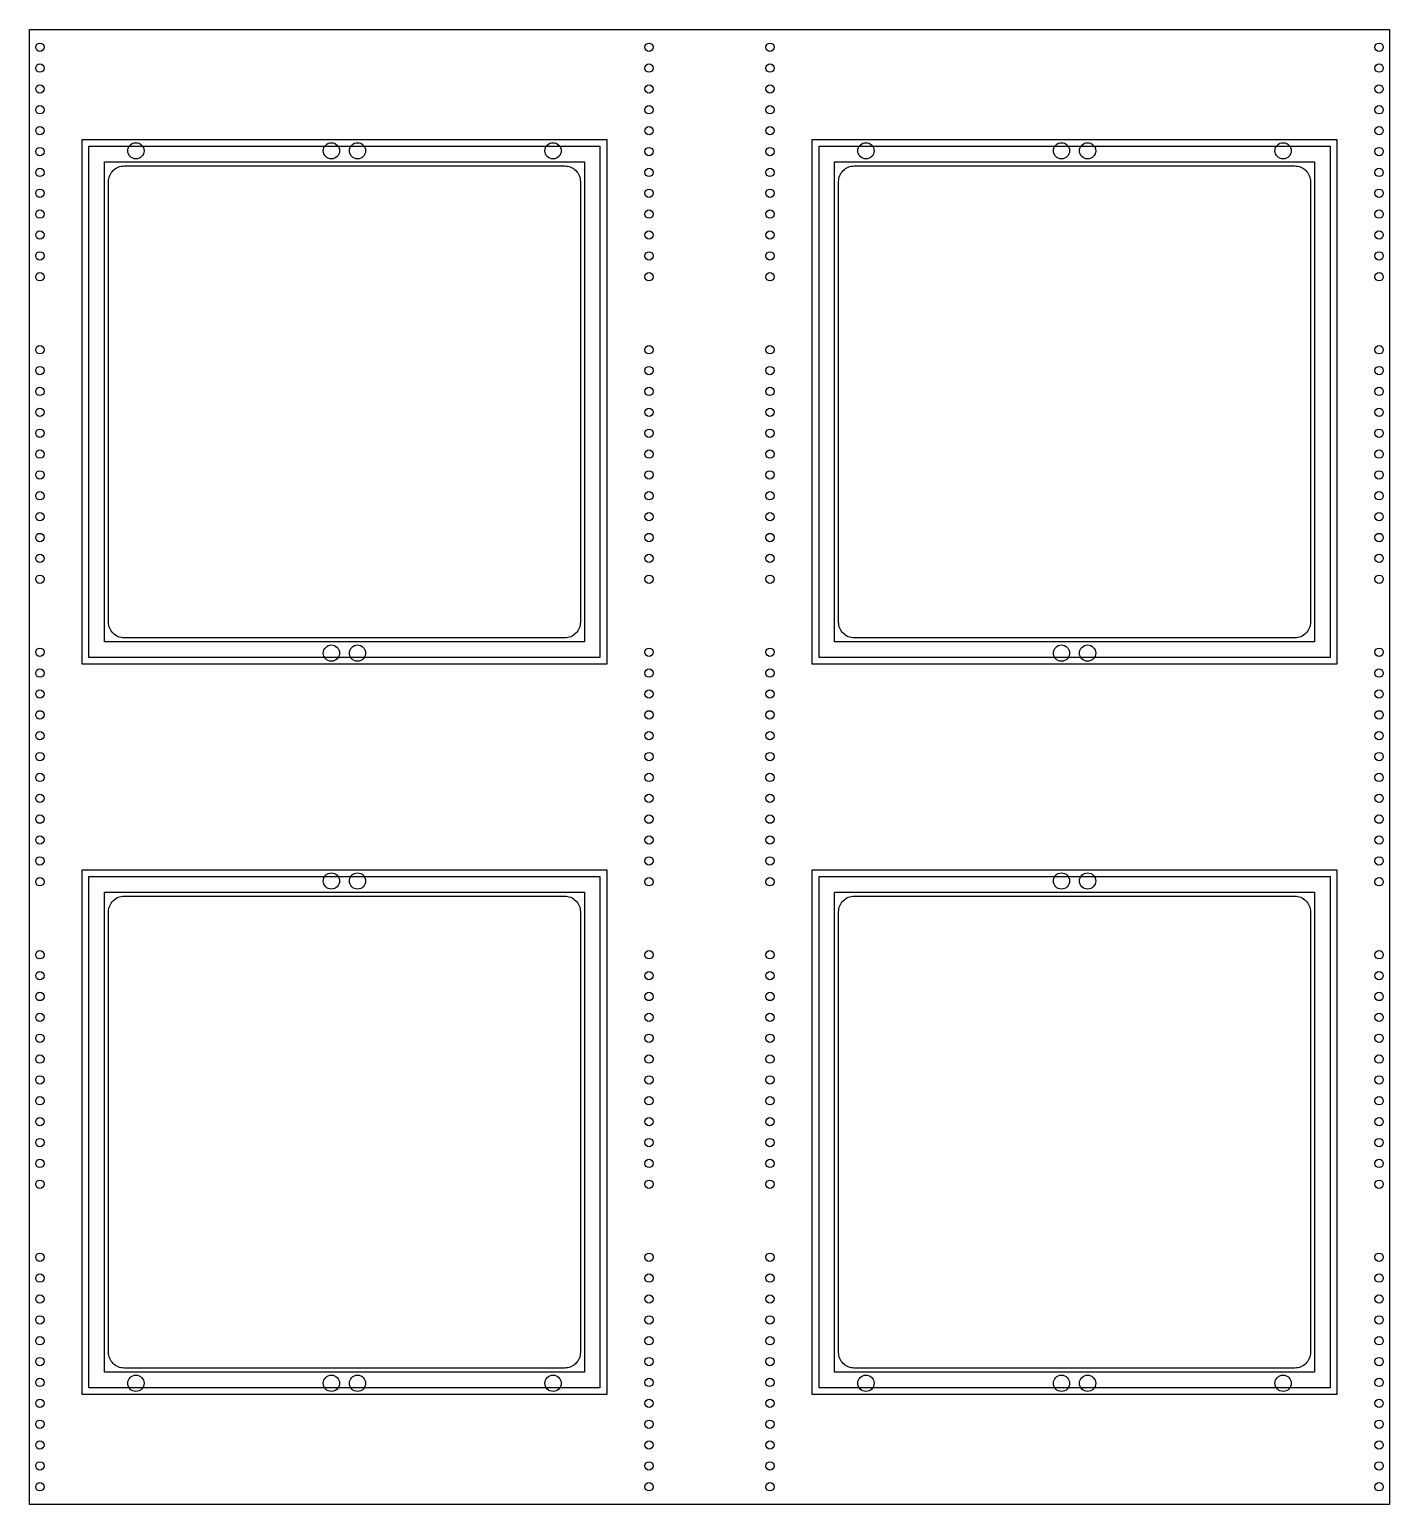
# Model space of a CAD drawing. Extents: x -65 to 1229, y -71 to 691.
# Drawn here: x -65.2 to 65.2, y -70.7 to 70.7 of the extents above.
import ezdxf

# ---------------------------------------------------------------- set-up
doc = ezdxf.new("R2010")
doc.units = 0
doc.header["$MEASUREMENT"] = 0
doc.layers.add('pcb', color=1, linetype='CONTINUOUS')
doc.layers.add('theirs', color=2, linetype='CONTINUOUS')

msp = doc.modelspace()

# ---------------------------------------------------------------- linework, layer by layer
at = {"layer": 'pcb', "linetype": 'ByBlock'}
msp.add_lwpolyline([(-65.2, -70.7), (-65.2, 70.7), (65.2, 70.7), (65.2, -70.7)], close=True, dxfattribs=at)
for points in [[(-57.62, 13.88), (-57.62, 56.12, -0.414214), (-56.12, 57.62), (-13.88, 57.62, -0.414214), (-12.38, 56.12), (-12.38, 13.88, -0.414214), (-13.88, 12.38), (-56.12, 12.38, -0.414214)], [(12.38, 13.88), (12.38, 56.12, -0.414214), (13.88, 57.62), (56.12, 57.62, -0.414214), (57.62, 56.12), (57.62, 13.88, -0.414214), (56.12, 12.38), (13.88, 12.38, -0.414214)], [(-57.62, -56.12), (-57.62, -13.88, -0.414214), (-56.12, -12.38), (-13.88, -12.38, -0.414214), (-12.38, -13.88), (-12.38, -56.12, -0.414214), (-13.88, -57.62), (-56.12, -57.62, -0.414214)], [(12.38, -56.12), (12.38, -13.88, -0.414214), (13.88, -12.38), (56.12, -12.38, -0.414214), (57.62, -13.88), (57.62, -56.12, -0.414214), (56.12, -57.62), (13.88, -57.62, -0.414214)]]:
    msp.add_lwpolyline(points, format="xyb", close=True, dxfattribs=at)
at = {"layer": 'pcb'}
for centre, radius in [((-64.2, 69), 0.4), ((-5.8, 69), 0.4), ((5.8, 69), 0.4), ((64.2, 69), 0.4), ((-64.2, 67), 0.4), ((-5.8, 67), 0.4), ((5.8, 67), 0.4), ((64.2, 67), 0.4), ((-64.2, 65), 0.4), ((-5.8, 65), 0.4), ((5.8, 65), 0.4), ((64.2, 65), 0.4), ((-64.2, 63), 0.4), ((-5.8, 63), 0.4), ((5.8, 63), 0.4), ((64.2, 63), 0.4), ((-64.2, 61), 0.4), ((-5.8, 61), 0.4), ((5.8, 61), 0.4), ((64.2, 61), 0.4), ((-64.2, 59), 0.4), ((-55, 59.07), 0.78), ((-36.25, 59.07), 0.78), ((-33.75, 59.07), 0.78), ((-15, 59.07), 0.78), ((-5.8, 59), 0.4), ((5.8, 59), 0.4), ((15, 59.07), 0.78), ((33.75, 59.07), 0.78), ((36.25, 59.07), 0.78), ((55, 59.07), 0.78), ((64.2, 59), 0.4), ((-64.2, 57), 0.4), ((-5.8, 57), 0.4), ((5.8, 57), 0.4), ((64.2, 57), 0.4), ((-64.2, 55), 0.4), ((-5.8, 55), 0.4), ((5.8, 55), 0.4), ((64.2, 55), 0.4), ((-64.2, 53), 0.4), ((-5.8, 53), 0.4), ((5.8, 53), 0.4), ((64.2, 53), 0.4), ((-64.2, 51), 0.4), ((-5.8, 51), 0.4), ((5.8, 51), 0.4), ((64.2, 51), 0.4), ((-64.2, 49), 0.4), ((-5.8, 49), 0.4), ((5.8, 49), 0.4), ((64.2, 49), 0.4), ((-64.2, 47), 0.4), ((-5.8, 47), 0.4), ((5.8, 47), 0.4), ((64.2, 47), 0.4), ((-64.2, 40), 0.4), ((-5.8, 40), 0.4), ((5.8, 40), 0.4), ((64.2, 40), 0.4), ((-64.2, 38), 0.4), ((-5.8, 38), 0.4), ((5.8, 38), 0.4), ((64.2, 38), 0.4), ((-64.2, 36), 0.4), ((-5.8, 36), 0.4), ((5.8, 36), 0.4), ((64.2, 36), 0.4), ((-64.2, 34), 0.4), ((-5.8, 34), 0.4), ((5.8, 34), 0.4), ((64.2, 34), 0.4), ((-64.2, 32), 0.4), ((-5.8, 32), 0.4), ((5.8, 32), 0.4), ((64.2, 32), 0.4), ((-64.2, 30), 0.4), ((-5.8, 30), 0.4), ((5.8, 30), 0.4), ((64.2, 30), 0.4), ((-64.2, 28), 0.4), ((-5.8, 28), 0.4), ((5.8, 28), 0.4), ((64.2, 28), 0.4), ((-64.2, 26), 0.4), ((-5.8, 26), 0.4), ((5.8, 26), 0.4), ((64.2, 26), 0.4), ((-64.2, 24), 0.4), ((-5.8, 24), 0.4), ((5.8, 24), 0.4), ((64.2, 24), 0.4), ((-64.2, 22), 0.4), ((-5.8, 22), 0.4), ((5.8, 22), 0.4), ((64.2, 22), 0.4), ((-64.2, 20), 0.4), ((-5.8, 20), 0.4), ((5.8, 20), 0.4), ((64.2, 20), 0.4), ((-64.2, 18), 0.4), ((-5.8, 18), 0.4), ((5.8, 18), 0.4), ((64.2, 18), 0.4), ((-64.2, 11), 0.4), ((-36.25, 10.92), 0.78), ((-33.75, 10.92), 0.78), ((-5.8, 11), 0.4), ((5.8, 11), 0.4), ((33.75, 10.92), 0.78), ((36.25, 10.92), 0.78), ((64.2, 11), 0.4), ((-64.2, 9), 0.4), ((-5.8, 9), 0.4), ((5.8, 9), 0.4), ((64.2, 9), 0.4), ((-64.2, 7), 0.4), ((-5.8, 7), 0.4), ((5.8, 7), 0.4), ((64.2, 7), 0.4), ((-64.2, 5), 0.4), ((-5.8, 5), 0.4), ((5.8, 5), 0.4), ((64.2, 5), 0.4), ((-64.2, 3), 0.4), ((-5.8, 3), 0.4), ((5.8, 3), 0.4), ((64.2, 3), 0.4), ((-64.2, 1), 0.4), ((-5.8, 1), 0.4), ((5.8, 1), 0.4), ((64.2, 1), 0.4), ((-64.2, -1), 0.4), ((-5.8, -1), 0.4), ((5.8, -1), 0.4), ((64.2, -1), 0.4), ((-64.2, -3), 0.4), ((-5.8, -3), 0.4), ((5.8, -3), 0.4), ((64.2, -3), 0.4), ((-64.2, -5), 0.4), ((-5.8, -5), 0.4), ((5.8, -5), 0.4), ((64.2, -5), 0.4), ((-64.2, -7), 0.4), ((-5.8, -7), 0.4), ((5.8, -7), 0.4), ((64.2, -7), 0.4), ((-64.2, -9), 0.4), ((-5.8, -9), 0.4), ((5.8, -9), 0.4), ((64.2, -9), 0.4), ((-64.2, -11), 0.4), ((-36.25, -10.93), 0.78), ((-33.75, -10.93), 0.78), ((-5.8, -11), 0.4), ((5.8, -11), 0.4), ((33.75, -10.93), 0.78), ((36.25, -10.93), 0.78), ((64.2, -11), 0.4), ((-64.2, -18), 0.4), ((-5.8, -18), 0.4), ((5.8, -18), 0.4), ((64.2, -18), 0.4), ((-64.2, -20), 0.4), ((-5.8, -20), 0.4), ((5.8, -20), 0.4), ((64.2, -20), 0.4), ((-64.2, -22), 0.4), ((-5.8, -22), 0.4), ((5.8, -22), 0.4), ((64.2, -22), 0.4), ((-64.2, -24), 0.4), ((-5.8, -24), 0.4), ((5.8, -24), 0.4), ((64.2, -24), 0.4), ((-64.2, -26), 0.4), ((-5.8, -26), 0.4), ((5.8, -26), 0.4), ((64.2, -26), 0.4), ((-64.2, -28), 0.4), ((-5.8, -28), 0.4), ((5.8, -28), 0.4), ((64.2, -28), 0.4), ((-64.2, -30), 0.4), ((-5.8, -30), 0.4), ((5.8, -30), 0.4), ((64.2, -30), 0.4), ((-64.2, -32), 0.4), ((-5.8, -32), 0.4), ((5.8, -32), 0.4), ((64.2, -32), 0.4), ((-64.2, -34), 0.4), ((-5.8, -34), 0.4), ((5.8, -34), 0.4), ((64.2, -34), 0.4), ((-64.2, -36), 0.4), ((-5.8, -36), 0.4), ((5.8, -36), 0.4), ((64.2, -36), 0.4), ((-64.2, -38), 0.4), ((-5.8, -38), 0.4), ((5.8, -38), 0.4), ((64.2, -38), 0.4), ((-64.2, -40), 0.4), ((-5.8, -40), 0.4), ((5.8, -40), 0.4), ((64.2, -40), 0.4), ((-64.2, -47), 0.4), ((-5.8, -47), 0.4), ((5.8, -47), 0.4), ((64.2, -47), 0.4), ((-64.2, -49), 0.4), ((-5.8, -49), 0.4), ((5.8, -49), 0.4), ((64.2, -49), 0.4), ((-64.2, -51), 0.4), ((-5.8, -51), 0.4), ((5.8, -51), 0.4), ((64.2, -51), 0.4), ((-64.2, -53), 0.4), ((-5.8, -53), 0.4), ((5.8, -53), 0.4), ((64.2, -53), 0.4), ((-64.2, -55), 0.4), ((-5.8, -55), 0.4), ((5.8, -55), 0.4), ((64.2, -55), 0.4), ((-64.2, -57), 0.4), ((-5.8, -57), 0.4), ((5.8, -57), 0.4), ((64.2, -57), 0.4), ((-64.2, -59), 0.4), ((-55, -59.08), 0.78), ((-36.25, -59.08), 0.78), ((-33.75, -59.08), 0.78), ((-15, -59.08), 0.78), ((-5.8, -59), 0.4), ((5.8, -59), 0.4), ((15, -59.08), 0.78), ((15, -59.08), 0.78), ((33.75, -59.08), 0.78), ((36.25, -59.08), 0.78), ((55, -59.08), 0.78), ((64.2, -59), 0.4), ((-64.2, -61), 0.4), ((-5.8, -61), 0.4), ((5.8, -61), 0.4), ((64.2, -61), 0.4), ((-64.2, -63), 0.4), ((-5.8, -63), 0.4), ((5.8, -63), 0.4), ((64.2, -63), 0.4), ((-64.2, -65), 0.4), ((-5.8, -65), 0.4), ((5.8, -65), 0.4), ((64.2, -65), 0.4), ((-64.2, -67), 0.4), ((-5.8, -67), 0.4), ((5.8, -67), 0.4), ((64.2, -67), 0.4), ((-64.2, -69), 0.4), ((-5.8, -69), 0.4), ((5.8, -69), 0.4), ((64.2, -69), 0.4)]:
    msp.add_circle(centre, radius, dxfattribs=at)
at = {"layer": 'theirs', "linetype": 'ByBlock'}
for points in [[(-60.15, 9.85), (-60.15, 60.15), (-9.85, 60.15), (-9.85, 9.85)], [(-59.5, 10.5), (-59.5, 59.5), (-10.5, 59.5), (-10.5, 10.5)], [(9.85, 9.85), (9.85, 60.15), (60.15, 60.15), (60.15, 9.85)], [(10.5, 10.5), (10.5, 59.5), (59.5, 59.5), (59.5, 10.5)], [(-58, 12), (-58, 58), (-12, 58), (-12, 12)], [(12, 12), (12, 58), (58, 58), (58, 12)], [(-60.15, -60.15), (-60.15, -9.85), (-9.85, -9.85), (-9.85, -60.15)], [(9.85, -60.15), (9.85, -9.85), (60.15, -9.85), (60.15, -60.15)], [(-59.5, -59.5), (-59.5, -10.5), (-10.5, -10.5), (-10.5, -59.5)], [(10.5, -59.5), (10.5, -10.5), (59.5, -10.5), (59.5, -59.5)], [(-58, -58), (-58, -12), (-12, -12), (-12, -58)], [(12, -58), (12, -12), (58, -12), (58, -58)]]:
    msp.add_lwpolyline(points, close=True, dxfattribs=at)

doc.saveas('drawing.dxf')
